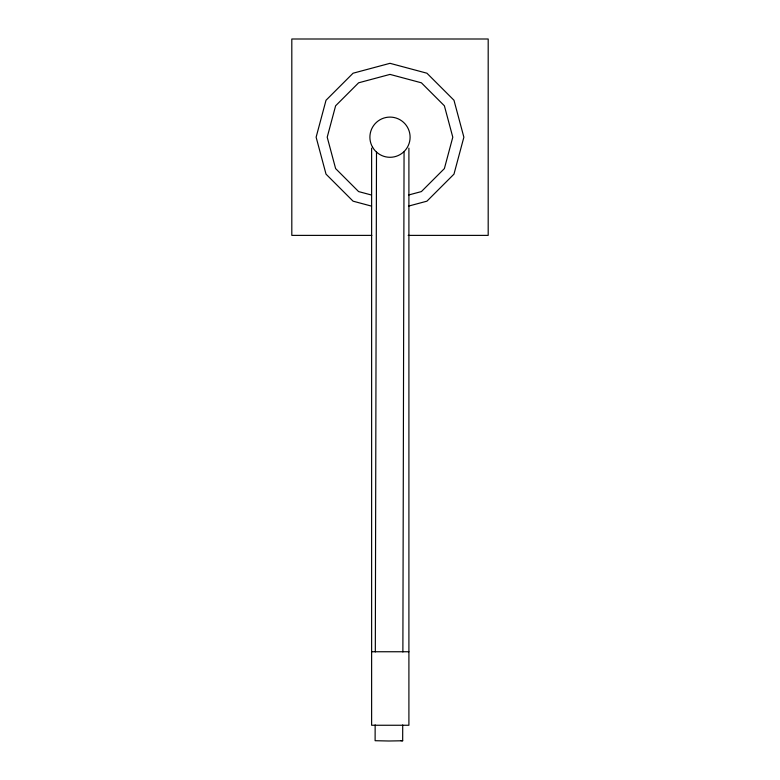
<?xml version="1.0" encoding="UTF-8"?>
<svg xmlns="http://www.w3.org/2000/svg" width="780" height="780" viewBox="0 0 780 780"><rect width="100%" height="100%" fill="white"/><g stroke="black" fill="none" stroke-linecap="round" stroke-linejoin="round"><path stroke-width="1.17" d="M402.714 724.961L402.675 740.776L388.83 741L375.112 740.707L375.151 724.893M375.316 651.904L376.496 151.934M402.88 651.973L404.06 151.993M408.603 195L421.395 191.578L444.385 168.587L452.79 137.192L444.385 105.797L421.395 82.807L390 74.402L358.605 82.807L335.615 105.797L327.21 137.192L335.615 168.587L358.605 191.578L371.397 195M408.466 206.125L426.933 201.172L453.979 174.135L463.876 137.192L453.979 100.259L426.933 73.213L390 63.316L353.067 73.213L326.02 100.259L316.124 137.192L326.02 174.135L353.067 201.172L371.534 206.125M371.816 235.384L291.808 235.384L291.808 39L488.192 39L488.192 235.384L408.184 235.384M371.621 651.749L408.905 651.749M400.861 740.649L402.675 740.776M408.905 148.142L408.905 725.254L371.621 725.254L371.621 148.142M372.596 147.245A20.095 20.095 0 0 0 407.404 147.245A20.095 20.095 0 0 0 390 117.097A20.095 20.095 0 0 0 372.596 147.245"/></g></svg>
